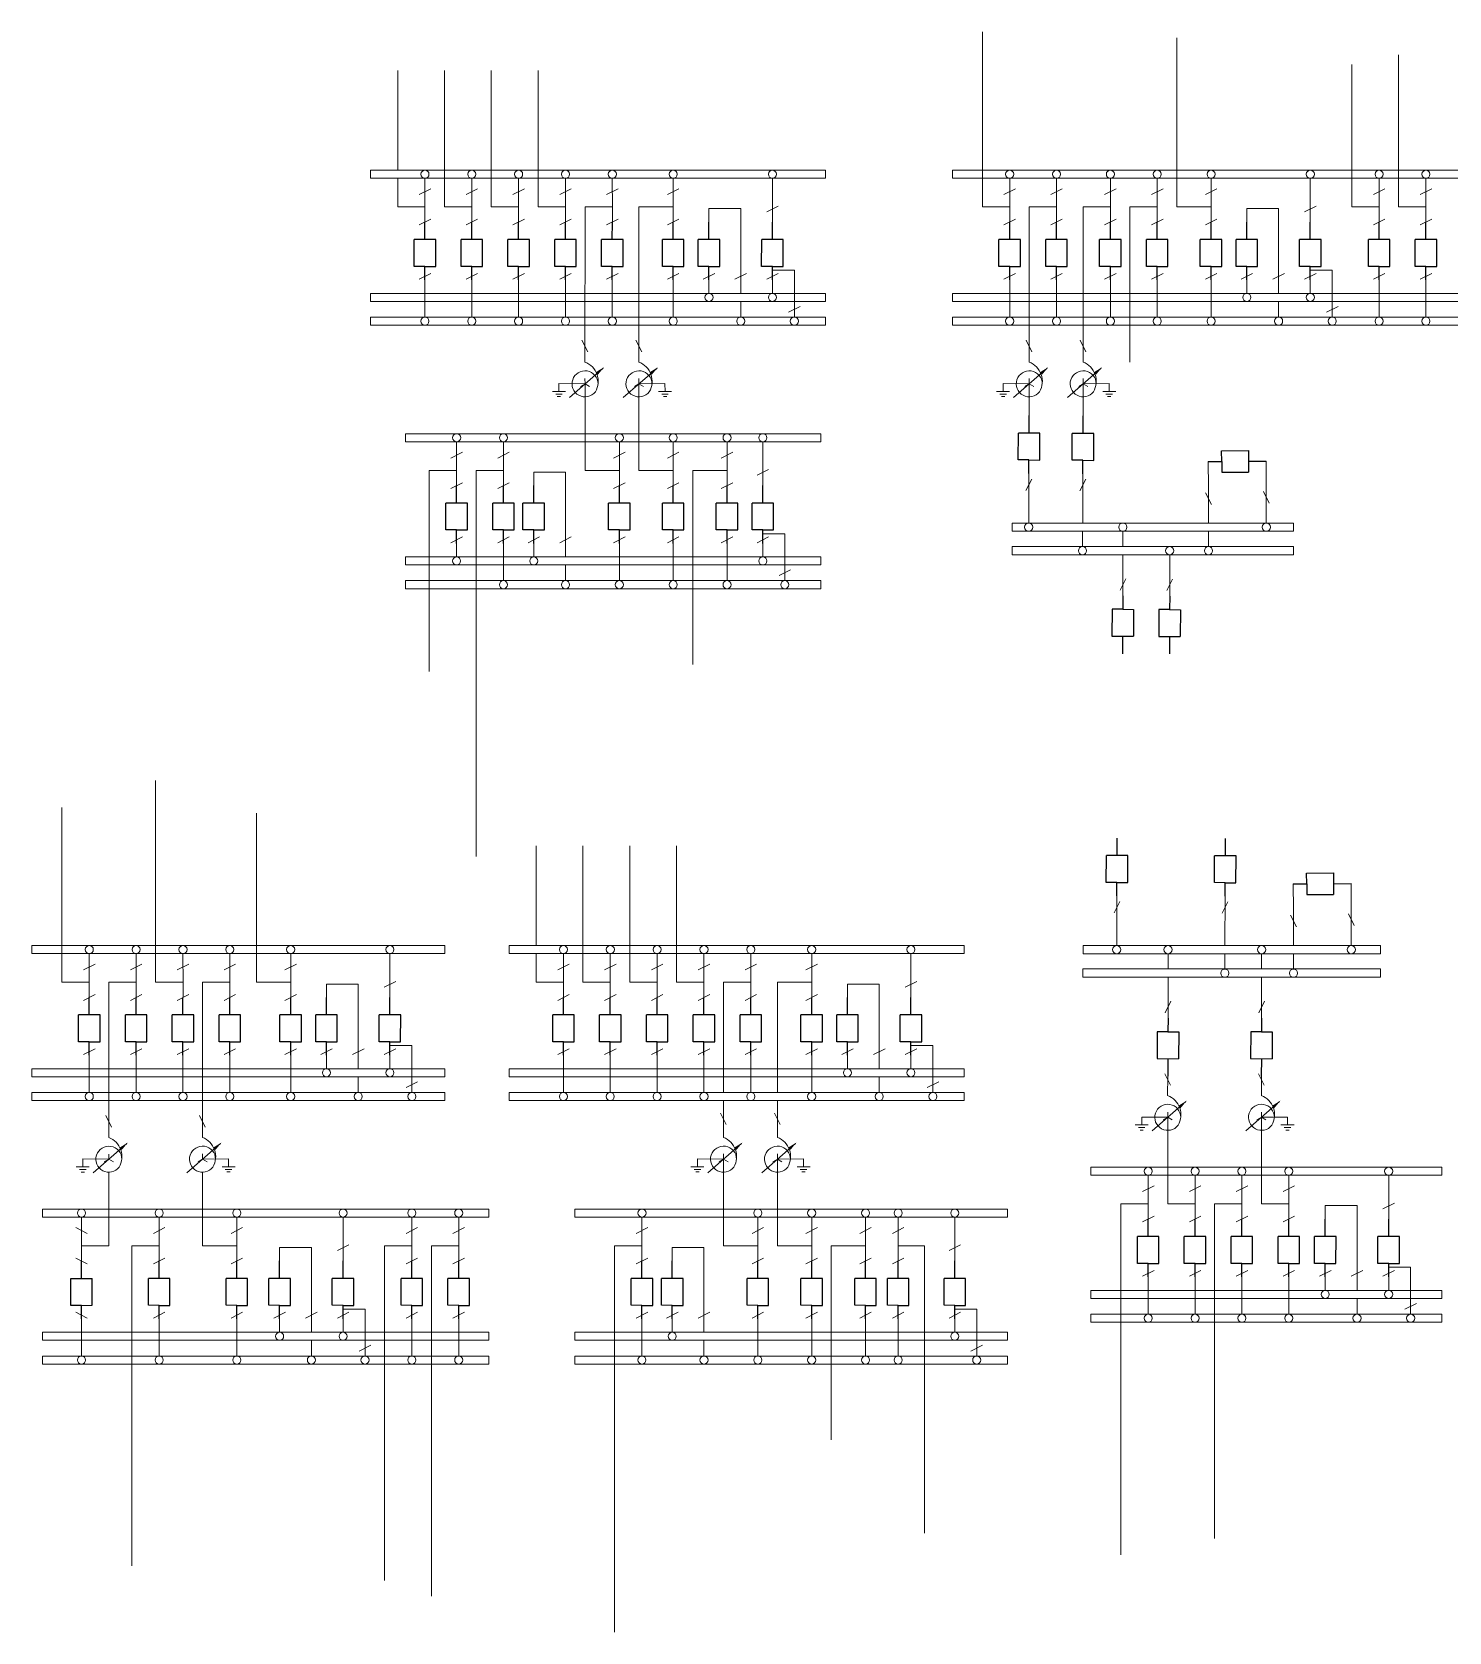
# Model space of a CAD drawing. Header units: millimetres. Extents: x 261 to 7736, y -4274 to -131.
# Drawn here: x 6814 to 7341, y -4274 to -3679 of the extents above; entities that cross this region are included whole.
import ezdxf

# ---------------------------------------------------------------- set-up
doc = ezdxf.new("R2010")
doc.units = ezdxf.units.MM
doc.layers.add('СХЕМА1', color=7, linetype='Continuous')
doc.layers.add('тонкая', color=7, linetype='Continuous', lineweight=20)
doc.layers.add('штриховка', color=2, linetype='Continuous', lineweight=20)

# ---------------------------------------------------------------- blocks, each defined once
blk = doc.blocks.new('Выключатель')
for p, q in [((0, 10), (0, 16.5)), ((-4, 0), (-4, 10)), ((-4, 10), (4, 10)), ((4, 0), (4, 10)), ((0, 0), (-4, 0)), ((0, 0), (4, 0)), ((0, -5), (0, 0))]:
    blk.add_line(p, q)

msp = doc.modelspace()

# ---------------------------------------------------------------- linework, layer by layer
at = {"lineweight": 15}
for p, q in [((7167.22, -3679.04), (7167.22, -3744.09)), ((7239.53, -3744.09), (7239.53, -3681.25)), ((7322.05, -3744.09), (7322.05, -3687.5)), ((6949.75, -3693.41), (6949.75, -3730.43)), ((6967.15, -3744.09), (6967.15, -3693.41)), ((6984.57, -3744.09), (6984.57, -3693.41)), ((7002, -3744.09), (7002, -3693.41)), ((7304.63, -3691.18), (7304.63, -3744.09)), ((7108.88, -3730.43), (7108.88, -3733.43)), ((6949.75, -3733.43), (6949.75, -3744.09)), ((7019.42, -3744.09), (7019.4, -3801.8)), ((7039.45, -3744.09), (7039.45, -3801.8)), ((7184.65, -3744.09), (7184.61, -3801.8)), ((7204.68, -3744.09), (7204.68, -3801.8)), ((7222.1, -3744.09), (7222.06, -3801.81)), ((7108.88, -3776.26), (7108.88, -3779.26)), ((7108.88, -3785.1), (7108.88, -3788.1)), ((7019.42, -3809.87), (7019.41, -3807.97)), ((7039.49, -3809.87), (7039.48, -3807.97)), ((7184.65, -3809.87), (7184.64, -3807.97)), ((7204.72, -3809.87), (7204.71, -3807.97)), ((7012.15, -3812.74), (7007.31, -3812.72)), ((7010.93, -3813.7), (7008.51, -3813.69)), ((7009.74, -3809.82), (7009.73, -3812.73)), ((7019.42, -3809.87), (7009.74, -3809.82)), ((7017.75, -3810.88), (7019.42, -3809.87)), ((7019.42, -3809.87), (7021.1, -3810.86)), ((7037.82, -3810.88), (7039.49, -3809.87)), ((7039.49, -3809.87), (7049.17, -3809.82)), ((7039.49, -3809.87), (7041.17, -3810.86)), ((7046.77, -3812.74), (7051.61, -3812.71)), ((7047.98, -3813.7), (7050.4, -3813.69)), ((7049.17, -3809.82), (7049.19, -3812.73)), ((7177.37, -3812.74), (7172.53, -3812.72)), ((7176.16, -3813.7), (7173.74, -3813.69)), ((7174.97, -3809.82), (7174.95, -3812.73)), ((7184.65, -3809.87), (7174.97, -3809.82)), ((7182.98, -3810.88), (7184.65, -3809.87)), ((7184.65, -3809.87), (7186.33, -3810.86)), ((7184.65, -3821.84), (7184.65, -3809.9)), ((7203.05, -3810.88), (7204.72, -3809.87)), ((7204.72, -3809.87), (7214.4, -3809.82)), ((7204.72, -3809.87), (7204.72, -3821.84)), ((7204.72, -3809.87), (7206.4, -3810.86)), ((7211.99, -3812.74), (7216.83, -3812.71)), ((7213.21, -3813.7), (7215.63, -3813.69)), ((7214.4, -3809.82), (7214.41, -3812.73)), ((7010.32, -3814.67), (7009.11, -3814.66)), ((7048.59, -3814.67), (7049.8, -3814.66)), ((7175.55, -3814.67), (7174.34, -3814.66)), ((7213.82, -3814.67), (7215.03, -3814.66)), ((6952.7, -3831.44), (6952.7, -3828.44)), ((7107.14, -3828.44), (7107.14, -3831.44)), ((6961.5, -3842.11), (6961.5, -3916.9)), ((6978.93, -3842.11), (6978.93, -3985.76)), ((7178.34, -3861.69), (7178.33, -3861.69)), ((7178.33, -3864.76), (7178.33, -3861.69)), ((7178.33, -3861.69), (7282.96, -3861.69)), ((7282.96, -3864.76), (7282.96, -3861.69)), ((7178.33, -3864.76), (7282.96, -3864.76)), ((7219.48, -3870.43), (7219.48, -3864.76)), ((7178.3, -3870.43), (7178.29, -3870.43)), ((7178.29, -3873.5), (7178.29, -3870.43)), ((7178.29, -3870.43), (7282.96, -3870.43)), ((7178.29, -3873.5), (7282.96, -3873.5)), ((7219.48, -3888.77), (7219.48, -3873.5)), ((7236.9, -3888.88), (7236.9, -3873.5)), ((7282.96, -3873.5), (7282.96, -3870.43)), ((6952.7, -3877.27), (6952.7, -3874.27)), ((7107.14, -3874.27), (7107.14, -3877.27)), ((6952.7, -3886.11), (6952.7, -3883.11)), ((7107.14, -3883.11), (7107.14, -3886.11)), ((6859.72, -4032.47), (6859.72, -3957.38)), ((6824.87, -3967.42), (6824.87, -4032.47)), ((6897.18, -4032.47), (6897.18, -3969.63)), ((7001.27, -3981.79), (7001.27, -4018.81)), ((7018.67, -4032.47), (7018.67, -3981.79)), ((7036.09, -4032.47), (7036.09, -3981.79)), ((7053.51, -4032.47), (7053.51, -3981.79)), ((6967.33, -4021.81), (6967.33, -4018.81)), ((7001.27, -4021.81), (7001.27, -4032.47)), ((7160.4, -4018.81), (7160.4, -4021.81)), ((7204.68, -4021.87), (7204.68, -4018.81)), ((7204.68, -4018.81), (7315.31, -4018.81)), ((7204.68, -4021.87), (7315.31, -4021.87)), ((7236.29, -4027.54), (7236.29, -4021.87)), ((7271.1, -4027.54), (7271.1, -4021.87)), ((7315.31, -4021.87), (7315.31, -4018.81)), ((7204.63, -4030.61), (7204.63, -4027.54)), ((7204.63, -4027.54), (7315.31, -4027.54)), ((7315.31, -4030.61), (7315.31, -4027.54)), ((6842.3, -4032.47), (6842.26, -4090.19)), ((6877.14, -4032.47), (6877.11, -4090.17)), ((7070.94, -4032.47), (7070.94, -4073.47)), ((7090.97, -4032.47), (7090.97, -4073.47)), ((7204.63, -4030.61), (7315.31, -4030.61)), ((7236.29, -4045.88), (7236.29, -4030.61)), ((7271.1, -4045.88), (7271.1, -4030.61)), ((6967.33, -4067.63), (6967.33, -4064.63)), ((7160.4, -4064.63), (7160.4, -4067.63)), ((7236.18, -4067.38), (7236.14, -4074.6)), ((7270.99, -4067.38), (7271.02, -4074.62)), ((6967.33, -4076.47), (6967.33, -4073.47)), ((7160.4, -4073.47), (7160.4, -4076.47)), ((7070.94, -4076.47), (7070.94, -4090.19)), ((7090.97, -4076.47), (7090.97, -4090.17)), ((7236.18, -4082.68), (7236.17, -4080.77)), ((7271.03, -4082.68), (7271.02, -4080.77)), ((7228.9, -4085.55), (7224.06, -4085.52)), ((7227.69, -4086.51), (7225.27, -4086.49)), ((7227.08, -4087.47), (7225.87, -4087.47)), ((7226.5, -4082.63), (7226.48, -4085.53)), ((7236.18, -4082.68), (7226.5, -4082.63)), ((7234.51, -4083.69), (7236.18, -4082.68)), ((7236.18, -4114.91), (7236.18, -4082.68)), ((7236.18, -4082.68), (7237.86, -4083.67)), ((7269.36, -4083.69), (7271.03, -4082.68)), ((7271.03, -4082.68), (7280.71, -4082.63)), ((7271.03, -4114.91), (7271.03, -4082.68)), ((7271.03, -4082.68), (7272.71, -4083.67)), ((7278.3, -4085.54), (7283.14, -4085.52)), ((7279.52, -4086.51), (7281.94, -4086.49)), ((7280.13, -4087.47), (7281.34, -4087.46)), ((7280.71, -4082.63), (7280.72, -4085.53)), ((6832.62, -4098.21), (6832.6, -4101.12)), ((6842.3, -4098.26), (6832.62, -4098.21)), ((6840.62, -4099.27), (6842.3, -4098.26)), ((6842.3, -4098.26), (6842.29, -4096.36)), ((6842.3, -4098.26), (6843.98, -4099.25)), ((6875.47, -4099.26), (6877.14, -4098.25)), ((6877.14, -4098.25), (6877.13, -4096.34)), ((6877.14, -4098.25), (6886.82, -4098.2)), ((6877.14, -4098.25), (6878.83, -4099.24)), ((6886.82, -4098.2), (6886.84, -4101.1)), ((7061.26, -4098.2), (7061.24, -4101.1)), ((7070.94, -4098.25), (7061.26, -4098.2)), ((7069.27, -4099.26), (7070.94, -4098.25)), ((7070.94, -4098.25), (7070.93, -4096.34)), ((7070.94, -4098.25), (7072.62, -4099.24)), ((7089.34, -4099.26), (7091.01, -4098.25)), ((7091.01, -4098.25), (7091, -4096.34)), ((7091.01, -4098.25), (7100.69, -4098.2)), ((7091.01, -4098.25), (7092.69, -4099.24)), ((7100.69, -4098.2), (7100.7, -4101.1)), ((6835.02, -4101.13), (6830.18, -4101.1)), ((6833.81, -4102.09), (6831.39, -4102.08)), ((6833.2, -4103.06), (6831.99, -4103.05)), ((6842.3, -4130.48), (6842.3, -4103.12)), ((6877.14, -4130.48), (6877.14, -4103.12)), ((6884.42, -4101.11), (6889.26, -4101.09)), ((6885.63, -4102.08), (6888.05, -4102.06)), ((6886.24, -4103.04), (6887.45, -4103.03)), ((7063.66, -4101.12), (7058.82, -4101.09)), ((7062.45, -4102.08), (7060.03, -4102.06)), ((7061.84, -4103.04), (7060.63, -4103.04)), ((7098.28, -4101.11), (7103.12, -4101.09)), ((7099.5, -4102.08), (7101.92, -4102.06)), ((7100.11, -4103.04), (7101.32, -4103.03)), ((7338.11, -4101.25), (7338.11, -4104.25)), ((6983.7, -4116.82), (6983.7, -4119.82)), ((7176.55, -4116.82), (7176.55, -4119.82)), ((7218.75, -4245.38), (7218.75, -4114.91)), ((7253.6, -4114.91), (7253.6, -4239.4)), ((6850.86, -4130.48), (6850.86, -4249.48)), ((6944.85, -4255), (6944.85, -4130.48)), ((6962.28, -4130.48), (6962.28, -4260.8)), ((7030.45, -4130.48), (7030.45, -4274.14)), ((7145.7, -4237.34), (7145.7, -4130.48)), ((7338.11, -4147.07), (7338.11, -4150.07)), ((7338.11, -4155.92), (7338.11, -4158.92)), ((6983.7, -4162.64), (6983.7, -4165.64)), ((7176.55, -4162.64), (7176.55, -4165.64)), ((6983.7, -4171.49), (6983.7, -4174.49)), ((7176.55, -4171.49), (7176.55, -4174.49))]:
    msp.add_line(p, q, dxfattribs=at)
at = {"color": 18, "lineweight": 15, "true_color": 0x000000}
for p, q in [((7184.53, -3843.23), (7184.47, -3861.69)), ((7204.6, -3843.34), (7204.54, -3861.69)), ((7251.3, -3848.36), (7251.25, -3838.8)), ((7272.8, -3848.24), (7272.75, -3838.69)), ((7251.3, -3848.36), (7251.33, -3861.69)), ((7272.8, -3848.24), (7272.82, -3861.69)), ((7183.24, -3861.76), (7183.24, -3861.72)), ((7183.24, -3861.76), (7183.24, -3861.72)), ((7217.55, -3861.69), (7217.55, -3861.69)), ((7189.43, -3864.75), (7189.43, -3864.82)), ((7204.53, -3864.76), (7204.51, -3870.43)), ((7251.33, -3864.76), (7251.35, -3870.43)), ((7183.2, -3870.5), (7183.2, -3870.46)), ((7282.91, -4005.47), (7282.86, -3995.91)), ((7304.41, -4005.36), (7304.36, -3995.8)), ((7217.27, -4000.34), (7217.21, -4018.81)), ((7257.52, -4000.45), (7257.46, -4018.81)), ((7282.91, -4005.47), (7282.94, -4018.81)), ((7304.41, -4005.36), (7304.44, -4018.81)), ((7234.36, -4018.81), (7234.36, -4018.81)), ((7257.45, -4021.87), (7257.43, -4027.54)), ((7282.95, -4021.87), (7282.96, -4027.54))]:
    msp.add_line(p, q, dxfattribs=at)
at = {"lineweight": 15}
for centre, radius in [((6959.89, -3731.93), 1.5), ((6977.31, -3731.93), 1.5), ((6994.73, -3731.93), 1.5), ((7012.16, -3731.93), 1.5), ((7029.58, -3731.93), 1.5), ((7052.22, -3731.93), 1.5), ((7089.13, -3731.93), 1.5), ((7177.38, -3731.93), 1.5), ((7194.81, -3731.93), 1.5), ((7214.84, -3731.93), 1.5), ((7232.26, -3731.93), 1.5), ((7252.29, -3731.93), 1.5), ((7289.21, -3731.93), 1.5), ((7314.79, -3731.93), 1.5), ((7332.21, -3731.93), 1.5), ((7065.53, -3777.76), 1.5), ((7089.13, -3777.76), 1.5), ((7265.6, -3777.76), 1.5), ((7289.21, -3777.76), 1.5), ((6959.88, -3786.6), 1.5), ((6977.31, -3786.6), 1.5), ((6994.73, -3786.6), 1.5), ((7012.16, -3786.6), 1.5), ((7029.58, -3786.6), 1.5), ((7052.22, -3786.6), 1.5), ((7077.34, -3786.6), 1.5), ((7097.29, -3786.6), 1.5), ((7177.38, -3786.6), 1.5), ((7194.81, -3786.6), 1.5), ((7214.84, -3786.6), 1.5), ((7232.26, -3786.6), 1.5), ((7252.29, -3786.6), 1.5), ((7277.42, -3786.6), 1.5), ((7297.37, -3786.6), 1.5), ((7314.79, -3786.6), 1.5), ((7332.21, -3786.6), 1.5), ((6971.67, -3829.94), 1.5), ((6989.09, -3829.94), 1.5), ((7032.19, -3829.94), 1.5), ((7052.22, -3829.94), 1.5), ((7072.25, -3829.94), 1.5), ((7085.57, -3829.94), 1.5), ((7184.44, -3863.23), 1.53), ((7219.46, -3863.23), 1.53), ((7272.82, -3863.23), 1.53), ((7204.48, -3871.96), 1.53), ((7236.88, -3871.96), 1.53), ((7251.33, -3871.96), 1.53), ((6971.66, -3875.77), 1.5), ((7000.35, -3875.77), 1.5), ((7085.57, -3875.77), 1.5), ((6989.09, -3884.61), 1.5), ((7012.16, -3884.61), 1.5), ((7032.19, -3884.61), 1.5), ((7052.22, -3884.61), 1.5), ((7072.25, -3884.61), 1.5), ((7093.73, -3884.61), 1.5), ((6835.03, -4020.31), 1.5), ((6852.46, -4020.31), 1.5), ((6869.88, -4020.31), 1.5), ((6887.3, -4020.31), 1.5), ((6909.94, -4020.31), 1.5), ((6946.85, -4020.31), 1.5), ((7011.4, -4020.31), 1.5), ((7028.83, -4020.31), 1.5), ((7046.25, -4020.31), 1.5), ((7063.67, -4020.31), 1.5), ((7081.1, -4020.31), 1.5), ((7103.74, -4020.31), 1.5), ((7140.65, -4020.31), 1.5), ((7217.18, -4020.34), 1.53), ((7236.27, -4020.34), 1.53), ((7271.08, -4020.34), 1.53), ((7304.44, -4020.34), 1.53), ((7257.4, -4029.08), 1.53), ((7282.94, -4029.08), 1.53), ((6923.25, -4066.13), 1.5), ((6946.85, -4066.13), 1.5), ((7117.05, -4066.13), 1.5), ((7140.65, -4066.13), 1.5), ((6835.03, -4074.97), 1.5), ((6852.45, -4074.97), 1.5), ((6869.88, -4074.97), 1.5), ((6887.3, -4074.97), 1.5), ((6909.94, -4074.97), 1.5), ((6935.07, -4074.97), 1.5), ((6955.02, -4074.97), 1.5), ((7011.4, -4074.97), 1.5), ((7028.82, -4074.97), 1.5), ((7046.25, -4074.97), 1.5), ((7063.67, -4074.97), 1.5), ((7081.1, -4074.97), 1.5), ((7103.74, -4074.97), 1.5), ((7128.86, -4074.97), 1.5), ((7148.81, -4074.97), 1.5), ((7228.91, -4102.75), 1.5), ((7246.34, -4102.75), 1.5), ((7263.76, -4102.75), 1.5), ((7281.19, -4102.75), 1.5), ((7318.36, -4102.75), 1.5), ((6832.14, -4118.32), 1.5), ((6861.02, -4118.32), 1.5), ((6889.91, -4118.32), 1.5), ((6929.43, -4118.32), 1.5), ((6955.01, -4118.32), 1.5), ((6972.44, -4118.32), 1.5), ((7040.61, -4118.32), 1.5), ((7083.71, -4118.32), 1.5), ((7103.74, -4118.32), 1.5), ((7123.77, -4118.32), 1.5), ((7135.91, -4118.32), 1.5), ((7156.96, -4118.32), 1.5), ((7294.76, -4148.57), 1.5), ((7318.36, -4148.57), 1.5), ((7228.91, -4157.42), 1.5), ((7246.34, -4157.42), 1.5), ((7263.76, -4157.42), 1.5), ((7281.18, -4157.42), 1.5), ((7306.58, -4157.42), 1.5), ((7326.53, -4157.42), 1.5), ((6905.83, -4164.14), 1.5), ((6929.43, -4164.14), 1.5), ((7051.87, -4164.14), 1.5), ((7156.96, -4164.14), 1.5), ((6832.14, -4172.99), 1.5), ((6861.02, -4172.99), 1.5), ((6889.91, -4172.99), 1.5), ((6917.64, -4172.99), 1.5), ((6937.59, -4172.99), 1.5), ((6955.01, -4172.99), 1.5), ((6972.44, -4172.99), 1.5), ((7040.6, -4172.99), 1.5), ((7063.68, -4172.99), 1.5), ((7083.7, -4172.99), 1.5), ((7103.73, -4172.99), 1.5), ((7123.77, -4172.99), 1.5), ((7135.91, -4172.99), 1.5), ((7165.12, -4172.99), 1.5)]:
    msp.add_circle(centre, radius, dxfattribs=at)
for centre, radius, start, end in [((7016.64, -3808.97), 7.68, 329.68007, 69.04534), ((7036.71, -3808.97), 7.68, 329.68007, 69.04534), ((7181.86, -3808.97), 7.68, 329.68007, 69.04534), ((7201.93, -3808.97), 7.68, 329.68007, 69.04534), ((7019.42, -3809.9), 4.84, 0.30044, 322.57596), ((7039.49, -3809.9), 4.84, 0.30044, 322.57596), ((7184.65, -3809.9), 4.84, 0.30044, 322.57596), ((7204.72, -3809.9), 4.84, 0.30044, 322.57596), ((7233.39, -4081.77), 7.68, 329.68007, 69.04534), ((7268.24, -4081.77), 7.68, 329.68007, 69.04534), ((7236.18, -4082.71), 4.84, 0.30044, 322.57596), ((7271.03, -4082.71), 4.84, 0.30044, 322.57596), ((6842.3, -4098.29), 4.84, 0.30044, 322.57596), ((6839.51, -4097.36), 7.68, 329.68007, 69.04534), ((6877.14, -4098.28), 4.84, 0.30044, 322.57596), ((6874.36, -4097.34), 7.68, 329.68007, 69.04534), ((7070.94, -4098.28), 4.84, 0.30044, 322.57596), ((7068.15, -4097.34), 7.68, 329.68007, 69.04534), ((7091.01, -4098.28), 4.84, 0.30044, 322.57596), ((7088.22, -4097.34), 7.68, 329.68007, 69.04534)]:
    msp.add_arc(centre, radius, start, end, dxfattribs=at)
at = {"layer": 'СХЕМА1', "lineweight": 15}
for p, q in [((6962.04, -3737.36), (6957.76, -3739.5)), ((6979.47, -3737.36), (6975.18, -3739.5)), ((6996.89, -3737.36), (6992.6, -3739.5)), ((7014.31, -3737.36), (7010.03, -3739.5)), ((7031.74, -3737.36), (7027.45, -3739.5)), ((7054.38, -3737.36), (7050.09, -3739.5)), ((7179.54, -3737.36), (7175.25, -3739.5)), ((7196.96, -3737.36), (7192.68, -3739.5)), ((7216.99, -3737.36), (7212.71, -3739.5)), ((7234.42, -3737.36), (7230.13, -3739.5)), ((7254.45, -3737.36), (7250.16, -3739.5)), ((7316.94, -3737.36), (7312.66, -3739.5)), ((7334.37, -3737.36), (7330.08, -3739.5)), ((6962.04, -3748.68), (6957.75, -3750.82)), ((6979.46, -3748.68), (6975.18, -3750.82)), ((6996.89, -3748.68), (6992.6, -3750.82)), ((7014.31, -3748.68), (7010.03, -3750.82)), ((7031.74, -3748.68), (7027.45, -3750.82)), ((7054.37, -3748.68), (7050.09, -3750.82)), ((7091.28, -3743.77), (7087, -3745.91)), ((7179.54, -3748.68), (7175.25, -3750.82)), ((7196.96, -3748.68), (7192.68, -3750.82)), ((7216.99, -3748.68), (7212.71, -3750.82)), ((7234.42, -3748.68), (7230.13, -3750.82)), ((7254.45, -3748.68), (7250.16, -3750.82)), ((7291.36, -3743.77), (7287.07, -3745.91)), ((7316.94, -3748.68), (7312.66, -3750.82)), ((7334.37, -3748.68), (7330.08, -3750.82)), ((6962.04, -3768.86), (6957.75, -3771)), ((6979.46, -3768.86), (6975.18, -3771)), ((6996.89, -3768.86), (6992.6, -3771)), ((7014.31, -3768.86), (7010.03, -3771)), ((7031.74, -3768.86), (7027.45, -3771)), ((7054.37, -3768.86), (7050.09, -3771)), ((7067.69, -3768.86), (7063.4, -3771)), ((7079.49, -3768.86), (7075.21, -3771)), ((7091.29, -3768.86), (7087, -3771)), ((7179.54, -3768.86), (7175.25, -3771)), ((7196.96, -3768.86), (7192.68, -3771)), ((7216.99, -3768.86), (7212.71, -3771)), ((7234.42, -3768.86), (7230.13, -3771)), ((7254.45, -3768.86), (7250.16, -3771)), ((7267.76, -3768.86), (7263.47, -3771)), ((7279.57, -3768.86), (7275.28, -3771)), ((7291.36, -3768.86), (7287.08, -3771)), ((7316.94, -3768.86), (7312.66, -3771)), ((7334.37, -3768.86), (7330.08, -3771)), ((7099.45, -3781.1), (7095.16, -3783.24)), ((7299.52, -3781.1), (7295.24, -3783.24)), ((6973.82, -3835.37), (6969.53, -3837.51)), ((6991.24, -3835.37), (6986.96, -3837.51)), ((7034.34, -3835.37), (7030.06, -3837.51)), ((7054.37, -3835.37), (7050.09, -3837.51)), ((7074.41, -3835.37), (7070.12, -3837.51)), ((7087.72, -3841.78), (7083.43, -3843.92)), ((6973.82, -3846.69), (6969.53, -3848.83)), ((6991.24, -3846.69), (6986.96, -3848.83)), ((7034.34, -3846.69), (7030.06, -3848.83)), ((7054.37, -3846.69), (7050.09, -3848.83)), ((7074.41, -3846.69), (7070.12, -3848.83)), ((6973.82, -3866.87), (6969.53, -3869.01)), ((6991.24, -3866.87), (6986.96, -3869.01)), ((7002.5, -3866.87), (6998.22, -3869.01)), ((7014.31, -3866.87), (7010.03, -3869.01)), ((7034.34, -3866.87), (7030.06, -3869.01)), ((7054.37, -3866.87), (7050.09, -3869.01)), ((7074.4, -3866.87), (7070.12, -3869.01)), ((7087.72, -3866.87), (7083.44, -3869.01)), ((7095.89, -3879.11), (7091.6, -3881.25)), ((6837.19, -4025.73), (6832.9, -4027.87)), ((6854.61, -4025.73), (6850.33, -4027.87)), ((6872.04, -4025.73), (6867.75, -4027.87)), ((6889.46, -4025.73), (6885.17, -4027.87)), ((6912.1, -4025.73), (6907.81, -4027.87)), ((7013.56, -4025.73), (7009.27, -4027.87)), ((7030.98, -4025.73), (7026.7, -4027.87)), ((7048.41, -4025.73), (7044.12, -4027.87)), ((7065.83, -4025.73), (7061.54, -4027.87)), ((7083.25, -4025.73), (7078.97, -4027.87)), ((7105.89, -4025.73), (7101.61, -4027.87)), ((6949.01, -4032.14), (6944.72, -4034.28)), ((7142.8, -4032.14), (7138.51, -4034.28)), ((6837.19, -4037.05), (6832.9, -4039.2)), ((6854.61, -4037.05), (6850.32, -4039.2)), ((6872.03, -4037.05), (6867.75, -4039.2)), ((6889.46, -4037.05), (6885.17, -4039.2)), ((6912.1, -4037.05), (6907.81, -4039.2)), ((7013.56, -4037.05), (7009.27, -4039.2)), ((7030.98, -4037.05), (7026.7, -4039.2)), ((7048.41, -4037.05), (7044.12, -4039.2)), ((7065.83, -4037.05), (7061.54, -4039.2)), ((7083.25, -4037.05), (7078.97, -4039.2)), ((7105.89, -4037.05), (7101.61, -4039.2)), ((6837.19, -4057.23), (6832.9, -4059.37)), ((6854.61, -4057.23), (6850.32, -4059.37)), ((6872.03, -4057.23), (6867.75, -4059.37)), ((6889.46, -4057.23), (6885.17, -4059.37)), ((6912.1, -4057.23), (6907.81, -4059.37)), ((6925.41, -4057.23), (6921.12, -4059.37)), ((6937.22, -4057.23), (6932.93, -4059.37)), ((6949.01, -4057.23), (6944.72, -4059.37)), ((7013.56, -4057.23), (7009.27, -4059.37)), ((7030.98, -4057.23), (7026.69, -4059.37)), ((7048.4, -4057.23), (7044.12, -4059.37)), ((7065.83, -4057.23), (7061.54, -4059.37)), ((7083.25, -4057.23), (7078.97, -4059.37)), ((7105.89, -4057.23), (7101.61, -4059.37)), ((7119.2, -4057.23), (7114.92, -4059.37)), ((7131.01, -4057.23), (7126.72, -4059.37)), ((7142.8, -4057.23), (7138.52, -4059.37)), ((6957.17, -4069.48), (6952.89, -4071.62)), ((7150.97, -4069.48), (7146.68, -4071.62)), ((7231.07, -4108.17), (7226.78, -4110.31)), ((7248.49, -4108.17), (7244.21, -4110.31)), ((7265.92, -4108.17), (7261.63, -4110.31)), ((7283.34, -4108.17), (7279.06, -4110.31)), ((7320.52, -4114.58), (7316.23, -4116.73)), ((6829.98, -4123.74), (6834.27, -4125.88)), ((6863.18, -4123.74), (6858.89, -4125.88)), ((6892.07, -4123.74), (6887.78, -4125.88)), ((6957.17, -4123.74), (6952.88, -4125.88)), ((6974.59, -4123.74), (6970.31, -4125.88)), ((7042.76, -4123.74), (7038.48, -4125.88)), ((7085.86, -4123.74), (7081.58, -4125.88)), ((7105.89, -4123.74), (7101.61, -4125.88)), ((7125.92, -4123.74), (7121.64, -4125.88)), ((7138.07, -4123.74), (7133.78, -4125.88)), ((7231.07, -4119.5), (7226.78, -4121.64)), ((7248.49, -4119.5), (7244.21, -4121.64)), ((7265.92, -4119.5), (7261.63, -4121.64)), ((7283.34, -4119.5), (7279.06, -4121.64)), ((6829.98, -4135.07), (6834.27, -4137.21)), ((6863.18, -4135.07), (6858.89, -4137.21)), ((6892.07, -4135.07), (6887.78, -4137.21)), ((6931.58, -4130.15), (6927.3, -4132.3)), ((6957.17, -4135.07), (6952.88, -4137.21)), ((6974.59, -4135.07), (6970.31, -4137.21)), ((7042.76, -4135.07), (7038.48, -4137.21)), ((7085.86, -4135.07), (7081.57, -4137.21)), ((7105.89, -4135.07), (7101.61, -4137.21)), ((7125.92, -4135.07), (7121.64, -4137.21)), ((7138.07, -4135.07), (7133.78, -4137.21)), ((7159.11, -4130.15), (7154.82, -4132.3)), ((7231.07, -4139.67), (7226.78, -4141.82)), ((7248.49, -4139.67), (7244.21, -4141.82)), ((7265.92, -4139.67), (7261.63, -4141.82)), ((7283.34, -4139.67), (7279.06, -4141.82)), ((7296.92, -4139.67), (7292.63, -4141.82)), ((7308.73, -4139.67), (7304.44, -4141.82)), ((7320.52, -4139.67), (7316.23, -4141.82)), ((7328.68, -4151.92), (7324.4, -4154.06)), ((6829.98, -4155.24), (6834.27, -4157.39)), ((6863.18, -4155.24), (6858.89, -4157.39)), ((6892.07, -4155.24), (6887.78, -4157.39)), ((6907.98, -4155.24), (6903.7, -4157.39)), ((6919.79, -4155.24), (6915.51, -4157.39)), ((6931.59, -4155.24), (6927.3, -4157.39)), ((6957.17, -4155.24), (6952.88, -4157.39)), ((6974.59, -4155.24), (6970.31, -4157.39)), ((7042.76, -4155.24), (7038.47, -4157.39)), ((7054.02, -4155.24), (7049.74, -4157.39)), ((7065.83, -4155.24), (7061.54, -4157.39)), ((7085.86, -4155.24), (7081.57, -4157.39)), ((7105.89, -4155.24), (7101.6, -4157.39)), ((7125.92, -4155.24), (7121.64, -4157.39)), ((7138.07, -4155.24), (7133.78, -4157.39)), ((7159.11, -4155.24), (7154.83, -4157.39)), ((6939.75, -4167.49), (6935.46, -4169.63)), ((7167.28, -4167.49), (7162.99, -4169.63))]:
    msp.add_line(p, q, dxfattribs=at)
at = {"layer": 'СХЕМА1', "color": 18, "lineweight": 15, "true_color": 0x000000}
for p, q in [((7020.43, -3797.99), (7018.29, -3793.7)), ((7040.5, -3797.99), (7038.36, -3793.7)), ((7185.66, -3797.99), (7183.51, -3793.7)), ((7205.73, -3797.99), (7203.58, -3793.7)), ((7185.59, -3845.3), (7183.45, -3849.58)), ((7205.66, -3845.41), (7203.52, -3849.7)), ((7273.89, -3854.25), (7271.75, -3849.96)), ((7252.4, -3854.74), (7250.25, -3850.45)), ((7218.42, -3886.7), (7220.57, -3882.42)), ((7235.85, -3886.82), (7237.99, -3882.53)), ((7218.33, -4002.41), (7216.19, -4006.7)), ((7258.58, -4002.52), (7256.43, -4006.81)), ((7284.01, -4011.85), (7281.87, -4007.56)), ((7305.51, -4011.36), (7303.37, -4007.07)), ((7235.24, -4043.82), (7237.38, -4039.53)), ((7270.05, -4043.82), (7272.19, -4039.53)), ((7237.19, -4070.79), (7235.04, -4066.5)), ((7272.03, -4070.79), (7269.89, -4066.5)), ((6843.3, -4086.37), (6841.16, -4082.09)), ((6878.15, -4086.36), (6876.01, -4082.07)), ((7071.97, -4085.42), (7069.82, -4081.13)), ((7092.04, -4085.42), (7089.89, -4081.13))]:
    msp.add_line(p, q, dxfattribs=at)
at = {"layer": 'тонкая', "color": 18, "lineweight": 15, "true_color": 0x000000}
for p, q in [((7013.6, -3814.95), (7026.13, -3804.03)), ((7033.67, -3814.95), (7046.2, -3804.03)), ((7178.83, -3814.95), (7191.35, -3804.03)), ((7198.9, -3814.95), (7211.42, -3804.03)), ((7230.36, -4087.75), (7242.88, -4076.83)), ((7265.21, -4087.75), (7277.73, -4076.83)), ((6836.48, -4103.34), (6849, -4092.42)), ((6871.32, -4103.32), (6883.85, -4092.4)), ((7065.12, -4103.32), (7077.64, -4092.4)), ((7085.19, -4103.32), (7097.71, -4092.4))]:
    msp.add_line(p, q, dxfattribs=at)
for points in [[(7023.43, -3805.59), (7024.22, -3806.49), (7026.52, -3803.69)], [(7043.5, -3805.59), (7044.28, -3806.49), (7046.59, -3803.69)], [(7188.66, -3805.59), (7189.44, -3806.49), (7191.74, -3803.69)], [(7208.73, -3805.59), (7209.51, -3806.49), (7211.81, -3803.69)], [(7240.19, -4078.39), (7240.97, -4079.29), (7243.27, -4076.49)], [(7275.04, -4078.39), (7275.82, -4079.29), (7278.12, -4076.49)], [(6846.31, -4093.98), (6847.09, -4094.87), (6849.39, -4092.08)], [(6881.16, -4093.96), (6881.94, -4094.86), (6884.24, -4092.06)], [(7074.95, -4093.96), (7075.73, -4094.86), (7078.03, -4092.06)], [(7095.02, -4093.96), (7095.8, -4094.86), (7098.1, -4092.06)]]:
    msp.add_solid(points, dxfattribs=at)
at = {"layer": 'штриховка', "color": 0, "lineweight": 15}
for p, q in [((7108.88, -3730.43), (6939.63, -3730.43)), ((6939.63, -3730.43), (6939.63, -3733.43)), ((7382.33, -3730.43), (7156.07, -3730.43)), ((7156.07, -3730.43), (7156.07, -3733.43)), ((7108.88, -3733.43), (6939.63, -3733.43)), ((6959.89, -3744.75), (6959.89, -3733.43)), ((6977.31, -3744.75), (6977.31, -3733.43)), ((6994.74, -3744.75), (6994.73, -3733.43)), ((7012.16, -3744.75), (7012.16, -3733.43)), ((7029.59, -3744.75), (7029.58, -3733.43)), ((7052.23, -3744.75), (7052.22, -3733.43)), ((7089.14, -3744.75), (7089.13, -3733.43)), ((7382.33, -3733.43), (7156.07, -3733.43)), ((7177.39, -3744.75), (7177.38, -3733.43)), ((7194.81, -3744.75), (7194.81, -3733.43)), ((7214.84, -3744.75), (7214.84, -3733.43)), ((7232.27, -3744.75), (7232.26, -3733.43)), ((7252.3, -3744.75), (7252.29, -3733.43)), ((7289.21, -3744.75), (7289.21, -3733.43)), ((7314.79, -3744.75), (7314.79, -3733.43)), ((7332.22, -3744.75), (7332.21, -3733.43)), ((6959.89, -3744.09), (6949.75, -3744.09)), ((6959.89, -3749.76), (6959.89, -3744.75)), ((6977.31, -3744.09), (6967.15, -3744.09)), ((6977.31, -3749.76), (6977.31, -3744.75)), ((6994.74, -3744.09), (6984.57, -3744.09)), ((6994.74, -3749.76), (6994.74, -3744.75)), ((7012.16, -3744.09), (7002, -3744.09)), ((7012.16, -3749.76), (7012.16, -3744.75)), ((7029.59, -3744.09), (7019.42, -3744.09)), ((7029.59, -3749.76), (7029.59, -3744.75)), ((7052.22, -3744.09), (7039.45, -3744.09)), ((7052.22, -3749.76), (7052.23, -3744.75)), ((7065.54, -3749.76), (7065.54, -3744.75)), ((7077.34, -3744.75), (7065.54, -3744.75)), ((7077.34, -3776.26), (7077.34, -3744.75)), ((7089.14, -3749.76), (7089.14, -3744.75)), ((7177.39, -3744.09), (7167.22, -3744.09)), ((7177.39, -3749.76), (7177.39, -3744.75)), ((7194.81, -3744.09), (7184.65, -3744.09)), ((7194.81, -3749.76), (7194.81, -3744.75)), ((7214.84, -3744.09), (7204.68, -3744.09)), ((7214.84, -3749.76), (7214.84, -3744.75)), ((7232.27, -3744.09), (7222.1, -3744.09)), ((7232.27, -3749.76), (7232.27, -3744.75)), ((7252.3, -3744.09), (7239.53, -3744.09)), ((7252.3, -3749.76), (7252.3, -3744.75)), ((7265.61, -3749.76), (7265.61, -3744.75)), ((7277.42, -3744.75), (7265.61, -3744.75)), ((7277.42, -3776.26), (7277.42, -3744.75)), ((7289.21, -3749.76), (7289.21, -3744.75)), ((7314.79, -3744.09), (7304.63, -3744.09)), ((7314.79, -3749.76), (7314.79, -3744.75)), ((7332.22, -3744.09), (7322.05, -3744.09)), ((7332.22, -3749.76), (7332.22, -3744.75)), ((6959.88, -3785.1), (6959.88, -3771.25)), ((6977.31, -3776.26), (6977.31, -3771.25)), ((6994.73, -3776.26), (6994.73, -3771.25)), ((7012.16, -3776.26), (7012.16, -3771.25)), ((7029.58, -3776.26), (7029.58, -3771.25)), ((7052.22, -3776.26), (7052.22, -3771.25)), ((7065.53, -3776.26), (7065.53, -3771.25)), ((7097.29, -3767.65), (7089.13, -3767.64)), ((7089.13, -3776.26), (7089.13, -3771.25)), ((7097.29, -3776.26), (7097.29, -3767.65)), ((7177.38, -3776.26), (7177.38, -3771.25)), ((7194.81, -3776.26), (7194.81, -3771.25)), ((7214.84, -3776.26), (7214.84, -3771.25)), ((7232.26, -3776.26), (7232.26, -3771.25)), ((7252.29, -3776.26), (7252.29, -3771.25)), ((7265.6, -3776.26), (7265.6, -3771.25)), ((7297.37, -3767.65), (7289.21, -3767.64)), ((7289.21, -3776.26), (7289.21, -3771.25)), ((7297.37, -3776.26), (7297.37, -3767.65)), ((7314.79, -3776.26), (7314.79, -3771.25)), ((7332.21, -3776.26), (7332.21, -3771.25)), ((6939.63, -3776.26), (6939.63, -3779.26)), ((7108.88, -3776.26), (6939.63, -3776.26)), ((6977.31, -3785.1), (6977.31, -3776.26)), ((6994.73, -3785.1), (6994.73, -3776.26)), ((7012.16, -3785.1), (7012.16, -3776.26)), ((7029.58, -3785.1), (7029.58, -3776.26)), ((7052.22, -3785.1), (7052.22, -3776.26)), ((7097.29, -3785.1), (7097.29, -3776.26)), ((7156.07, -3776.26), (7156.07, -3779.26)), ((7382.33, -3776.26), (7156.07, -3776.26)), ((7177.38, -3785.1), (7177.38, -3776.26)), ((7194.81, -3785.1), (7194.81, -3776.26)), ((7214.84, -3785.1), (7214.84, -3776.26)), ((7232.26, -3785.1), (7232.26, -3776.26)), ((7252.29, -3785.1), (7252.29, -3776.26)), ((7297.37, -3785.1), (7297.37, -3776.26)), ((7314.79, -3785.1), (7314.79, -3776.26)), ((7332.21, -3785.1), (7332.21, -3776.26)), ((7108.88, -3779.26), (6939.63, -3779.26)), ((7077.34, -3785.1), (7077.34, -3779.26)), ((7382.33, -3779.26), (7156.07, -3779.26)), ((7277.42, -3785.1), (7277.42, -3779.26)), ((6939.63, -3785.1), (6939.63, -3788.1)), ((7108.88, -3785.1), (6939.63, -3785.1)), ((7108.88, -3788.1), (6939.63, -3788.1)), ((7156.07, -3785.1), (7156.07, -3788.1)), ((7382.33, -3785.1), (7156.07, -3785.1)), ((7382.33, -3788.1), (7156.07, -3788.1)), ((7019.42, -3842.11), (7019.42, -3809.87)), ((7039.48, -3842.11), (7039.49, -3809.87)), ((7107.14, -3828.44), (6952.7, -3828.44)), ((7107.14, -3831.44), (6952.7, -3831.44)), ((6971.67, -3842.77), (6971.67, -3831.44)), ((6989.09, -3842.77), (6989.09, -3831.44)), ((7032.19, -3842.77), (7032.19, -3831.44)), ((7052.22, -3842.77), (7052.22, -3831.44)), ((7072.26, -3842.77), (7072.25, -3831.44)), ((7085.57, -3842.77), (7085.57, -3831.44)), ((6971.67, -3842.11), (6961.5, -3842.11)), ((6971.67, -3847.77), (6971.67, -3842.77)), ((6989.09, -3842.11), (6978.93, -3842.11)), ((6989.09, -3847.77), (6989.09, -3842.77)), ((7000.36, -3847.77), (7000.36, -3842.77)), ((7012.16, -3842.77), (7000.36, -3842.77)), ((7012.16, -3874.27), (7012.16, -3842.77)), ((7032.19, -3842.11), (7019.42, -3842.11)), ((7032.19, -3847.77), (7032.19, -3842.77)), ((7052.22, -3842.11), (7039.45, -3842.11)), ((7052.22, -3847.77), (7052.22, -3842.77)), ((7059.48, -3842.11), (7059.48, -3914.26)), ((7072.26, -3842.11), (7059.48, -3842.11)), ((7072.26, -3847.77), (7072.26, -3842.77)), ((7085.57, -3847.77), (7085.57, -3842.77)), ((7093.73, -3865.66), (7085.57, -3865.66)), ((7093.73, -3874.27), (7093.73, -3865.66)), ((6971.66, -3874.27), (6971.66, -3869.26)), ((6989.09, -3874.27), (6989.09, -3869.26)), ((7000.35, -3874.27), (7000.35, -3869.26)), ((7032.19, -3874.27), (7032.19, -3869.26)), ((7052.22, -3874.27), (7052.22, -3869.26)), ((7072.25, -3874.27), (7072.25, -3869.26)), ((7085.57, -3874.27), (7085.57, -3869.26)), ((7107.14, -3874.27), (6952.7, -3874.27)), ((7107.14, -3877.27), (6952.7, -3877.27)), ((6989.09, -3883.11), (6989.09, -3874.27)), ((7012.16, -3883.11), (7012.16, -3877.27)), ((7032.19, -3883.11), (7032.19, -3874.27)), ((7052.22, -3883.11), (7052.22, -3874.27)), ((7072.25, -3883.11), (7072.25, -3874.27)), ((7093.73, -3883.11), (7093.73, -3874.27)), ((7107.14, -3883.11), (6952.7, -3883.11)), ((7107.14, -3886.11), (6952.7, -3886.11)), ((6967.33, -4018.81), (6813.72, -4018.81)), ((6813.72, -4018.81), (6813.72, -4021.81)), ((6967.33, -4021.81), (6813.72, -4021.81)), ((6835.04, -4033.13), (6835.03, -4021.81)), ((6852.46, -4033.13), (6852.46, -4021.81)), ((6869.89, -4033.13), (6869.88, -4021.81)), ((6887.31, -4033.13), (6887.3, -4021.81)), ((6909.95, -4033.13), (6909.94, -4021.81)), ((6946.86, -4033.13), (6946.85, -4021.81)), ((7160.4, -4018.81), (6991.15, -4018.81)), ((6991.15, -4018.81), (6991.15, -4021.81)), ((7160.4, -4021.81), (6991.15, -4021.81)), ((7011.41, -4033.13), (7011.4, -4021.81)), ((7028.83, -4033.13), (7028.83, -4021.81)), ((7046.26, -4033.13), (7046.25, -4021.81)), ((7063.68, -4033.13), (7063.67, -4021.81)), ((7081.1, -4033.13), (7081.1, -4021.81)), ((7103.74, -4033.13), (7103.74, -4021.81)), ((7140.65, -4033.13), (7140.65, -4021.81)), ((6835.04, -4032.47), (6824.87, -4032.47)), ((6835.04, -4038.13), (6835.04, -4033.13)), ((6852.46, -4032.47), (6842.3, -4032.47)), ((6852.46, -4038.13), (6852.46, -4033.13)), ((6869.89, -4032.47), (6859.72, -4032.47)), ((6869.89, -4038.13), (6869.89, -4033.13)), ((6887.31, -4032.47), (6877.14, -4032.47)), ((6887.31, -4038.13), (6887.31, -4033.13)), ((6909.95, -4032.47), (6897.18, -4032.47)), ((6909.95, -4038.13), (6909.95, -4033.13)), ((6923.26, -4038.13), (6923.26, -4033.13)), ((6935.07, -4033.13), (6923.26, -4033.13)), ((6935.07, -4064.63), (6935.07, -4033.13)), ((6946.86, -4038.13), (6946.86, -4033.13)), ((7011.41, -4032.47), (7001.27, -4032.47)), ((7011.41, -4038.13), (7011.41, -4033.13)), ((7028.83, -4032.47), (7018.67, -4032.47)), ((7028.83, -4038.13), (7028.83, -4033.13)), ((7046.26, -4032.47), (7036.09, -4032.47)), ((7046.26, -4038.13), (7046.26, -4033.13)), ((7063.68, -4032.47), (7053.51, -4032.47)), ((7063.68, -4038.13), (7063.68, -4033.13)), ((7081.1, -4032.47), (7070.94, -4032.47)), ((7081.1, -4038.13), (7081.1, -4033.13)), ((7103.74, -4032.47), (7090.97, -4032.47)), ((7103.74, -4038.13), (7103.74, -4033.13)), ((7117.05, -4038.13), (7117.05, -4033.13)), ((7128.86, -4033.13), (7117.05, -4033.13)), ((7128.86, -4064.63), (7128.86, -4033.13)), ((7140.65, -4038.13), (7140.65, -4033.13)), ((6955.02, -4056.02), (6946.85, -4056.02)), ((6955.02, -4064.63), (6955.02, -4056.02)), ((7148.81, -4056.02), (7140.65, -4056.02)), ((7148.81, -4064.63), (7148.81, -4056.02)), ((6835.03, -4064.63), (6835.03, -4059.63)), ((6852.45, -4064.63), (6852.45, -4059.63)), ((6869.88, -4064.63), (6869.88, -4059.63)), ((6887.3, -4064.63), (6887.3, -4059.63)), ((6909.94, -4064.63), (6909.94, -4059.63)), ((6923.25, -4064.63), (6923.25, -4059.63)), ((6946.85, -4064.63), (6946.85, -4059.63)), ((7011.4, -4073.47), (7011.4, -4059.63)), ((7028.82, -4064.63), (7028.83, -4059.63)), ((7046.25, -4064.63), (7046.25, -4059.63)), ((7063.67, -4064.63), (7063.67, -4059.63)), ((7081.1, -4064.63), (7081.1, -4059.63)), ((7103.74, -4064.63), (7103.74, -4059.63)), ((7117.05, -4064.63), (7117.05, -4059.63)), ((7140.65, -4064.63), (7140.65, -4059.63)), ((6813.72, -4064.63), (6813.72, -4067.63)), ((6967.33, -4064.63), (6813.72, -4064.63)), ((6967.33, -4067.63), (6813.72, -4067.63)), ((6835.03, -4073.47), (6835.03, -4064.63)), ((6852.45, -4073.47), (6852.45, -4064.63)), ((6869.88, -4073.47), (6869.88, -4064.63)), ((6887.3, -4073.47), (6887.3, -4064.63)), ((6909.94, -4073.47), (6909.94, -4064.63)), ((6935.07, -4073.47), (6935.07, -4067.63)), ((6955.02, -4073.47), (6955.02, -4064.63)), ((6991.15, -4064.63), (6991.15, -4067.63)), ((7160.4, -4064.63), (6991.15, -4064.63)), ((7160.4, -4067.63), (6991.15, -4067.63)), ((7028.82, -4073.47), (7028.82, -4064.63)), ((7046.25, -4073.47), (7046.25, -4064.63)), ((7063.67, -4073.47), (7063.67, -4064.63)), ((7081.1, -4073.47), (7081.1, -4064.63)), ((7103.74, -4073.47), (7103.74, -4064.63)), ((7128.86, -4073.47), (7128.86, -4067.63)), ((7148.81, -4073.47), (7148.81, -4064.63)), ((6813.72, -4073.47), (6813.72, -4076.47)), ((6967.33, -4073.47), (6813.72, -4073.47)), ((6991.15, -4073.47), (6991.15, -4076.47)), ((7160.4, -4073.47), (6991.15, -4073.47)), ((6967.33, -4076.47), (6813.72, -4076.47)), ((7160.4, -4076.47), (6991.15, -4076.47)), ((7070.94, -4130.48), (7070.94, -4098.25)), ((7090.99, -4130.48), (7091.01, -4098.25)), ((7338.11, -4101.25), (7207.6, -4101.25)), ((7207.6, -4101.25), (7207.6, -4104.25)), ((7338.11, -4104.25), (7207.6, -4104.25)), ((7228.92, -4115.57), (7228.91, -4104.25)), ((7246.34, -4115.57), (7246.34, -4104.25)), ((7263.77, -4115.57), (7263.76, -4104.25)), ((7281.19, -4115.57), (7281.19, -4104.25)), ((7318.37, -4115.57), (7318.36, -4104.25)), ((6983.7, -4116.82), (6817.61, -4116.82)), ((6817.61, -4119.82), (6817.61, -4116.82)), ((7176.55, -4116.82), (7015.68, -4116.82)), ((7015.68, -4116.82), (7015.68, -4119.82)), ((7228.92, -4114.91), (7218.75, -4114.91)), ((7228.92, -4120.57), (7228.92, -4115.57)), ((7246.34, -4114.91), (7236.18, -4114.91)), ((7246.34, -4120.57), (7246.34, -4115.57)), ((7263.77, -4114.91), (7253.6, -4114.91)), ((7263.77, -4120.57), (7263.77, -4115.57)), ((7281.19, -4114.91), (7271.03, -4114.91)), ((7281.19, -4120.57), (7281.19, -4115.57)), ((7294.77, -4120.57), (7294.77, -4115.57)), ((7306.58, -4115.57), (7294.77, -4115.57)), ((7306.58, -4147.07), (7306.58, -4115.57)), ((7318.37, -4120.57), (7318.37, -4115.57)), ((6983.7, -4119.82), (6817.61, -4119.82)), ((6832.13, -4131.14), (6832.14, -4119.82)), ((6861.03, -4131.14), (6861.02, -4119.82)), ((6889.92, -4131.14), (6889.91, -4119.82)), ((6929.44, -4131.14), (6929.43, -4119.82)), ((6955.02, -4131.14), (6955.01, -4119.82)), ((6972.44, -4131.14), (6972.44, -4119.82)), ((7176.55, -4119.82), (7015.68, -4119.82)), ((7040.61, -4131.14), (7040.61, -4119.82)), ((7083.71, -4131.14), (7083.71, -4119.82)), ((7103.74, -4131.14), (7103.74, -4119.82)), ((7123.77, -4131.14), (7123.77, -4119.82)), ((7135.92, -4131.14), (7135.91, -4119.82)), ((7156.96, -4131.14), (7156.96, -4119.82)), ((6832.13, -4130.48), (6842.3, -4130.48)), ((6832.13, -4136.14), (6832.13, -4131.14)), ((6861.03, -4130.48), (6850.86, -4130.48)), ((6861.03, -4136.14), (6861.03, -4131.14)), ((6889.92, -4130.48), (6877.14, -4130.48)), ((6889.92, -4136.14), (6889.92, -4131.14)), ((6905.83, -4136.14), (6905.83, -4131.14)), ((6917.64, -4131.14), (6905.83, -4131.14)), ((6917.64, -4162.64), (6917.64, -4131.14)), ((6929.43, -4136.14), (6929.44, -4131.14)), ((6955.02, -4130.48), (6944.85, -4130.48)), ((6955.02, -4136.14), (6955.02, -4131.14)), ((6972.44, -4130.48), (6962.28, -4130.48)), ((6972.44, -4136.14), (6972.44, -4131.14)), ((7040.61, -4130.48), (7030.45, -4130.48)), ((7040.61, -4136.14), (7040.61, -4131.14)), ((7051.87, -4136.14), (7051.87, -4131.14)), ((7063.68, -4131.14), (7051.87, -4131.14)), ((7063.68, -4162.64), (7063.68, -4131.14)), ((7083.71, -4130.48), (7070.94, -4130.48)), ((7083.71, -4136.14), (7083.71, -4131.14)), ((7103.74, -4130.48), (7090.97, -4130.48)), ((7103.74, -4136.14), (7103.74, -4131.14)), ((7111, -4130.48), (7111, -4202.63)), ((7123.77, -4130.48), (7111, -4130.48)), ((7123.77, -4136.14), (7123.77, -4131.14)), ((7135.92, -4130.48), (7145.7, -4130.48)), ((7135.92, -4136.14), (7135.92, -4131.14)), ((7156.96, -4136.14), (7156.96, -4131.14)), ((7326.53, -4138.46), (7318.36, -4138.46)), ((7326.53, -4147.07), (7326.53, -4138.46)), ((7207.6, -4147.07), (7207.6, -4150.07)), ((7338.11, -4147.07), (7207.6, -4147.07)), ((7228.91, -4147.07), (7228.91, -4142.07)), ((7228.91, -4155.92), (7228.91, -4147.07)), ((7246.34, -4147.07), (7246.34, -4142.07)), ((7246.34, -4155.92), (7246.34, -4147.07)), ((7263.76, -4147.07), (7263.76, -4142.07)), ((7263.76, -4155.92), (7263.76, -4147.07)), ((7281.18, -4147.07), (7281.19, -4142.07)), ((7281.18, -4155.92), (7281.18, -4147.07)), ((7294.76, -4147.07), (7294.76, -4142.07)), ((7318.36, -4147.07), (7318.36, -4142.07)), ((7326.53, -4155.92), (7326.53, -4147.07)), ((7338.11, -4150.07), (7207.6, -4150.07)), ((7306.58, -4155.92), (7306.58, -4150.07)), ((6832.14, -4162.64), (6832.14, -4157.64)), ((6861.02, -4162.64), (6861.02, -4157.64)), ((6889.91, -4162.64), (6889.91, -4157.64)), ((6905.83, -4162.64), (6905.83, -4157.64)), ((6937.59, -4154.03), (6929.43, -4154.03)), ((6929.43, -4162.64), (6929.43, -4157.64)), ((6937.59, -4162.64), (6937.59, -4154.03)), ((6955.01, -4162.64), (6955.01, -4157.64)), ((6972.44, -4162.64), (6972.44, -4157.64)), ((7040.6, -4162.64), (7040.6, -4157.64)), ((7051.87, -4162.64), (7051.87, -4157.64)), ((7083.7, -4162.64), (7083.7, -4157.64)), ((7103.73, -4162.64), (7103.74, -4157.64)), ((7123.77, -4162.64), (7123.77, -4157.64)), ((7135.91, -4162.64), (7135.91, -4157.64)), ((7165.12, -4154.03), (7156.96, -4154.03)), ((7156.96, -4162.64), (7156.96, -4157.64)), ((7165.12, -4162.64), (7165.12, -4154.03)), ((7207.6, -4155.92), (7207.6, -4158.92)), ((7338.11, -4155.92), (7207.6, -4155.92)), ((7338.11, -4158.92), (7207.6, -4158.92)), ((6817.61, -4165.64), (6817.61, -4162.64)), ((6983.7, -4162.64), (6817.61, -4162.64)), ((6983.7, -4165.64), (6817.61, -4165.64)), ((6832.14, -4171.49), (6832.14, -4162.64)), ((6861.02, -4171.49), (6861.02, -4162.64)), ((6889.91, -4171.49), (6889.91, -4162.64)), ((6917.64, -4171.49), (6917.64, -4165.64)), ((6937.59, -4171.49), (6937.59, -4162.64)), ((6955.01, -4171.49), (6955.01, -4162.64)), ((6972.44, -4171.49), (6972.44, -4162.64)), ((7015.67, -4162.64), (7015.67, -4165.64)), ((7176.55, -4162.64), (7015.67, -4162.64)), ((7176.55, -4165.64), (7015.67, -4165.64)), ((7040.6, -4171.49), (7040.6, -4162.64)), ((7063.68, -4171.49), (7063.68, -4165.64)), ((7083.7, -4171.49), (7083.7, -4162.64)), ((7103.73, -4171.49), (7103.73, -4162.64)), ((7123.77, -4171.49), (7123.77, -4162.64)), ((7135.91, -4171.49), (7135.91, -4162.64)), ((7165.12, -4171.49), (7165.12, -4162.64)), ((6817.61, -4174.49), (6817.61, -4171.49)), ((6983.7, -4171.49), (6817.61, -4171.49)), ((7015.67, -4171.49), (7015.67, -4174.49)), ((7176.55, -4171.49), (7015.67, -4171.49)), ((6983.7, -4174.49), (6817.61, -4174.49)), ((7176.55, -4174.49), (7015.67, -4174.49))]:
    msp.add_line(p, q, dxfattribs=at)

# ---------------------------------------------------------------- block references
at = {"lineweight": 15, "xscale": -1, "rotation": 359.9830018169337}
for p in [(6959.89, -3766.25), (6977.31, -3766.25), (6994.73, -3766.25), (7012.16, -3766.25), (7029.58, -3766.25), (7052.22, -3766.25), (7065.53, -3766.25), (7089.13, -3766.25), (7177.38, -3766.25), (7194.81, -3766.25), (7214.84, -3766.25), (7232.26, -3766.25), (7252.29, -3766.25), (7265.61, -3766.25), (7289.21, -3766.25), (7314.79, -3766.25), (7332.21, -3766.25), (6971.67, -3864.26), (6989.09, -3864.26), (7000.35, -3864.26), (7032.19, -3864.26), (7052.22, -3864.26), (7072.25, -3864.26), (7085.57, -3864.26), (6835.03, -4054.63), (6852.46, -4054.63), (6869.88, -4054.63), (6887.3, -4054.63), (6909.94, -4054.63), (6923.25, -4054.63), (6946.85, -4054.63), (7011.4, -4054.63), (7028.83, -4054.63), (7046.25, -4054.63), (7063.67, -4054.63), (7081.1, -4054.63), (7103.74, -4054.63), (7117.05, -4054.63), (7140.65, -4054.63), (7228.91, -4137.07), (7246.34, -4137.07), (7263.76, -4137.07), (7281.19, -4137.07), (7294.76, -4137.07), (7318.36, -4137.07), (6861.02, -4152.64), (6889.91, -4152.64), (6905.83, -4152.64), (6929.43, -4152.64), (6955.01, -4152.64), (6972.44, -4152.64), (7040.61, -4152.64), (7051.87, -4152.64), (7083.71, -4152.64), (7103.74, -4152.64), (7123.77, -4152.64), (7135.91, -4152.64), (7156.96, -4152.64)]:
    msp.add_blockref('Выключатель', p, dxfattribs=at)
at = {"color": 18, "lineweight": 15, "true_color": 0x000000, "xscale": -1}
for p, rotation in [((7184.56, -3838.23), 359.6995649351103), ((7204.63, -3838.34), 359.6995649351103), ((7219.45, -3893.77), 179.6995649351101), ((7236.88, -3893.88), 179.6995649351101), ((7217.3, -3995.34), 359.6995649351103), ((7257.55, -3995.45), 359.6995649351103), ((7236.26, -4050.88), 179.6995649351101), ((7271.07, -4050.88), 179.6995649351101)]:
    msp.add_blockref('Выключатель', p, dxfattribs=dict(at, rotation=rotation))
at = {"color": 18, "lineweight": 15, "true_color": 0x000000, "rotation": 270.3004350648897}
for p in [(7256.25, -3838.78), (7287.86, -3995.89)]:
    msp.add_blockref('Выключатель', p, dxfattribs=at)
at = {"lineweight": 15, "rotation": 0.01699818306631549}
msp.add_blockref('Выключатель', (6832.14, -4152.64), dxfattribs=at)

doc.saveas('drawing.dxf')
